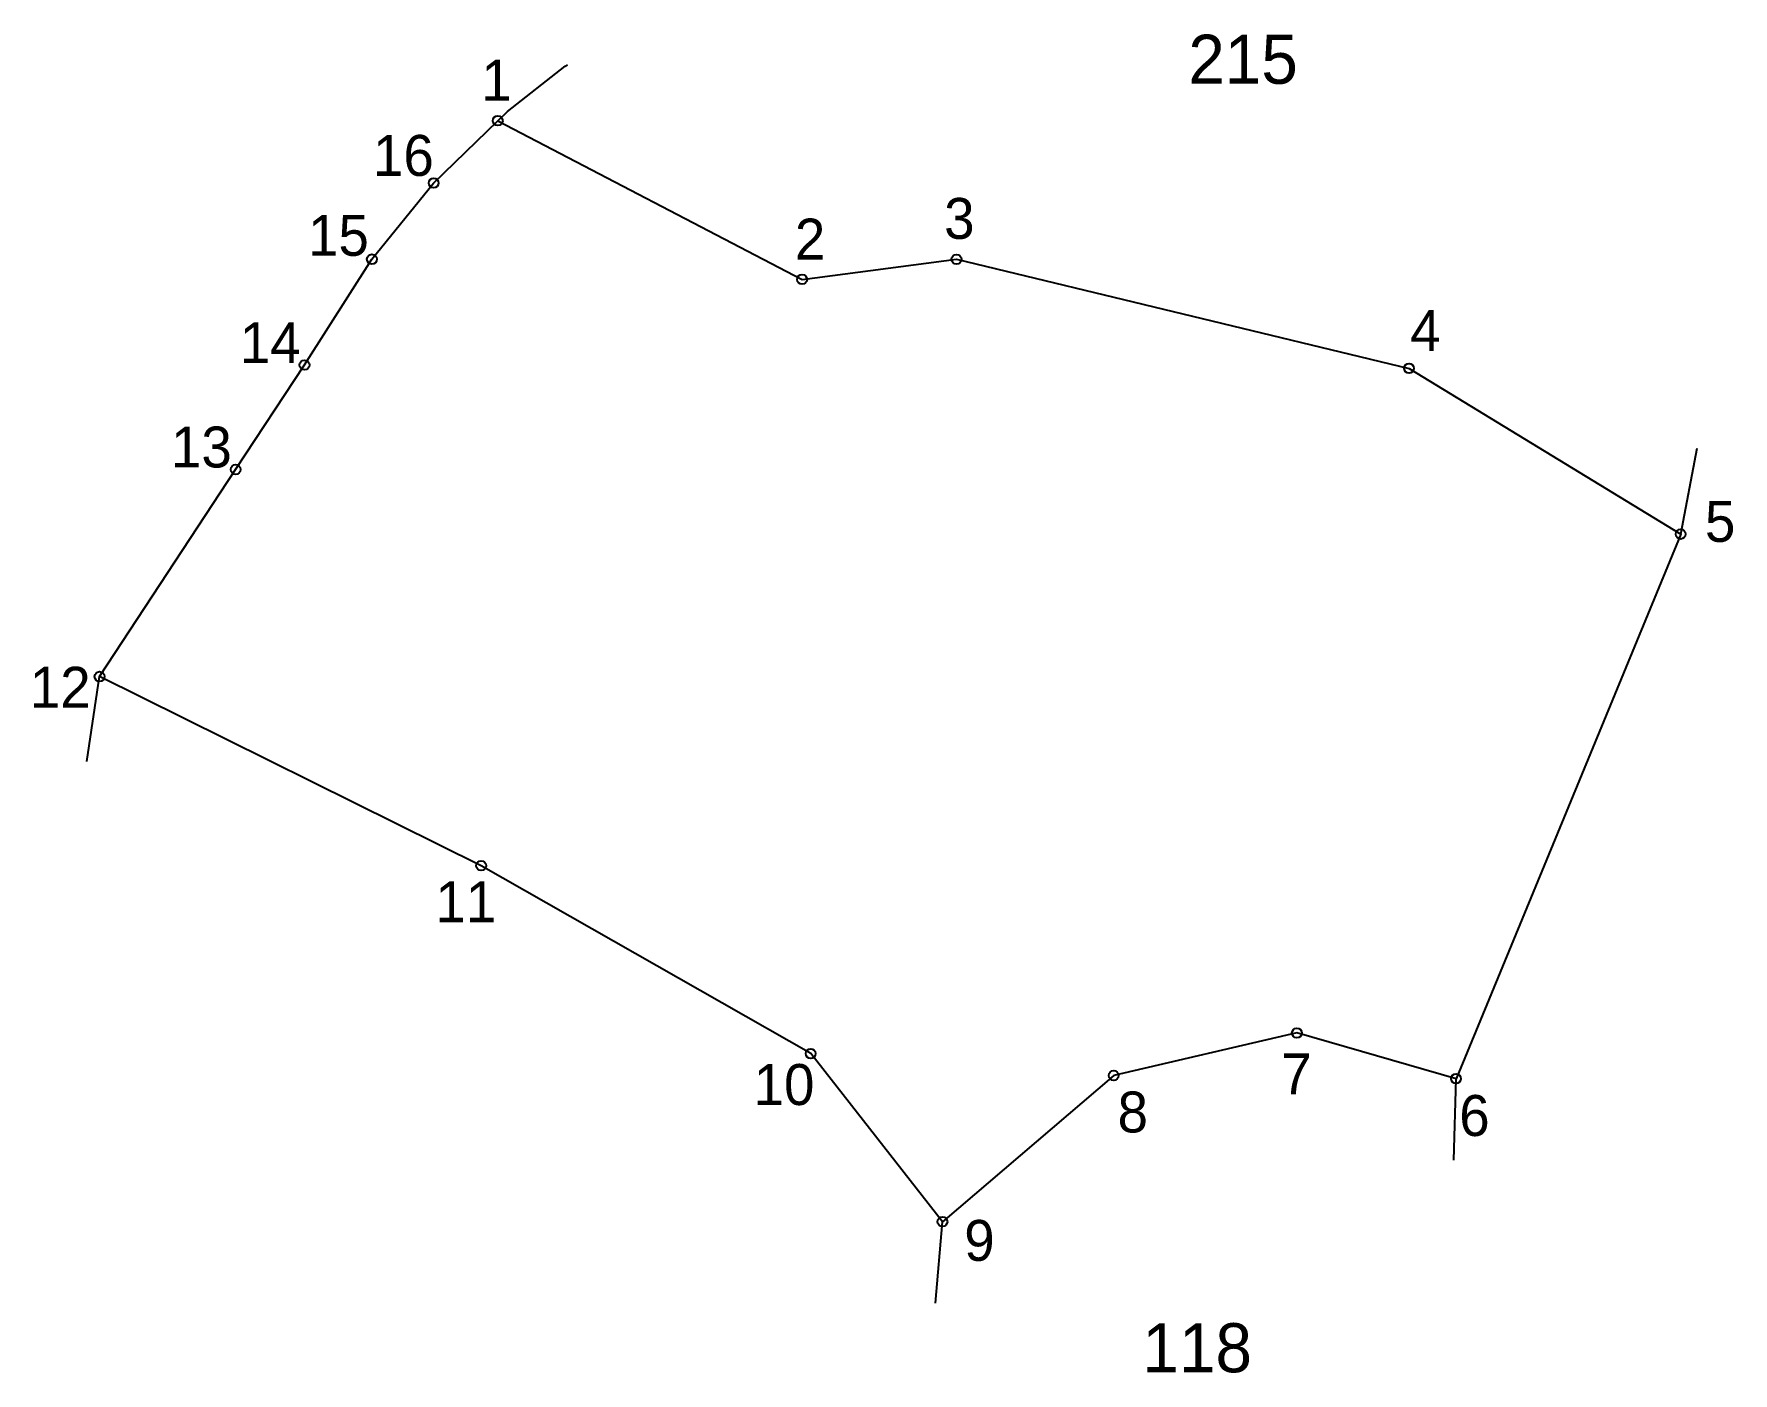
# Model space of a CAD drawing. Extents: x 546664 to 546882, y 1825494 to 1825665.
import ezdxf

# ---------------------------------------------------------------- set-up
doc = ezdxf.new("R2010")
doc.units = 0
for name, color, linetype in [('CanhThua', 7, 'Continuous'), ('MocDinhThua', 7, 'Continuous'), ('NhanTuCan', 7, 'Continuous'), ('RauThua', 7, 'Continuous'), ('SoHieuDinhThua', 7, 'Continuous')]:
    doc.layers.add(name, color=color, linetype=linetype)

msp = doc.modelspace()

# ---------------------------------------------------------------- linework, layer by layer
at = {"layer": 'CanhThua'}
for p, q in [((546715.46, 1825645.62), (546723.66, 1825653.58)), ((546723.66, 1825653.58), (546762.56, 1825633.3)), ((546707.57, 1825635.88), (546715.46, 1825645.62)), ((546698.96, 1825622.37), (546707.57, 1825635.88)), ((546762.56, 1825633.3), (546782.29, 1825635.87)), ((546782.29, 1825635.87), (546840.13, 1825621.93)), ((546690.15, 1825609.01), (546698.96, 1825622.37)), ((546840.13, 1825621.93), (546874.86, 1825600.75)), ((546672.76, 1825582.55), (546690.15, 1825609.01)), ((546874.86, 1825600.75), (546846.14, 1825531.16)), ((546721.54, 1825558.38), (546672.76, 1825582.55)), ((546763.66, 1825534.37), (546721.54, 1825558.38)), ((546825.8, 1825537), (546802.39, 1825531.57)), ((546846.14, 1825531.16), (546825.8, 1825537)), ((546780.5, 1825512.88), (546763.66, 1825534.37)), ((546802.39, 1825531.57), (546780.5, 1825512.88))]:
    msp.add_line(p, q, dxfattribs=at)
at = {"layer": 'MocDinhThua'}
for centre in [(546723.66, 1825653.58), (546715.46, 1825645.62), (546707.57, 1825635.88), (546782.29, 1825635.87), (546762.56, 1825633.3), (546698.96, 1825622.37), (546840.13, 1825621.93), (546690.15, 1825609.01), (546874.86, 1825600.75), (546672.76, 1825582.55), (546721.54, 1825558.38), (546825.8, 1825537), (546763.66, 1825534.37), (546802.39, 1825531.57), (546846.14, 1825531.16), (546780.5, 1825512.88)]:
    msp.add_circle(centre, 0.627, dxfattribs=at)
at = {"layer": 'RauThua'}
for p, q in [((546724.89, 1825654.77), (546732.27, 1825660.55)), ((546732.27, 1825660.55), (546732.56, 1825660.73)), ((546723.66, 1825653.58), (546724.89, 1825654.77)), ((546874.86, 1825600.75), (546876.94, 1825611.73)), ((546671.12, 1825571.7), (546672.76, 1825582.55)), ((546845.85, 1825520.75), (546846.14, 1825531.16)), ((546779.62, 1825502.47), (546780.5, 1825512.88))]:
    msp.add_line(p, q, dxfattribs=at)

# ---------------------------------------------------------------- texts
at = {"layer": 'NhanTuCan'}
for s, p in [('215', (546811.92, 1825658.3)), ('118', (546806.06, 1825493.64))]:
    msp.add_text(s, height=6.274, dxfattribs=at).set_placement(p)
at = {"layer": 'SoHieuDinhThua'}
for s, height, p in [('1', 5.23, (546721.55, 1825656.14)), ('16', 5.228, (546707.71, 1825646.53)), ('3', 5.23, (546780.71, 1825638.48)), ('15', 5.228, (546699.41, 1825636.32)), ('2', 5.23, (546761.63, 1825635.84)), ('4', 5.23, (546840.28, 1825624.15)), ('14', 5.228, (546690.69, 1825622.6)), ('13', 5.228, (546681.89, 1825609.27)), ('5', 5.23, (546877.95, 1825599.76)), ('12', 5.228, (546663.85, 1825578.57)), ('11', 5.228, (546715.69, 1825551.15)), ('7', 5.23, (546823.8, 1825529.16)), ('10', 5.228, (546756.36, 1825527.8)), ('8', 5.23, (546802.88, 1825524.29)), ('6', 5.23, (546846.55, 1825523.84)), ('9', 5.23, (546783.28, 1825507.88))]:
    msp.add_text(s, height=height, dxfattribs=at).set_placement(p)

doc.saveas('drawing.dxf')
